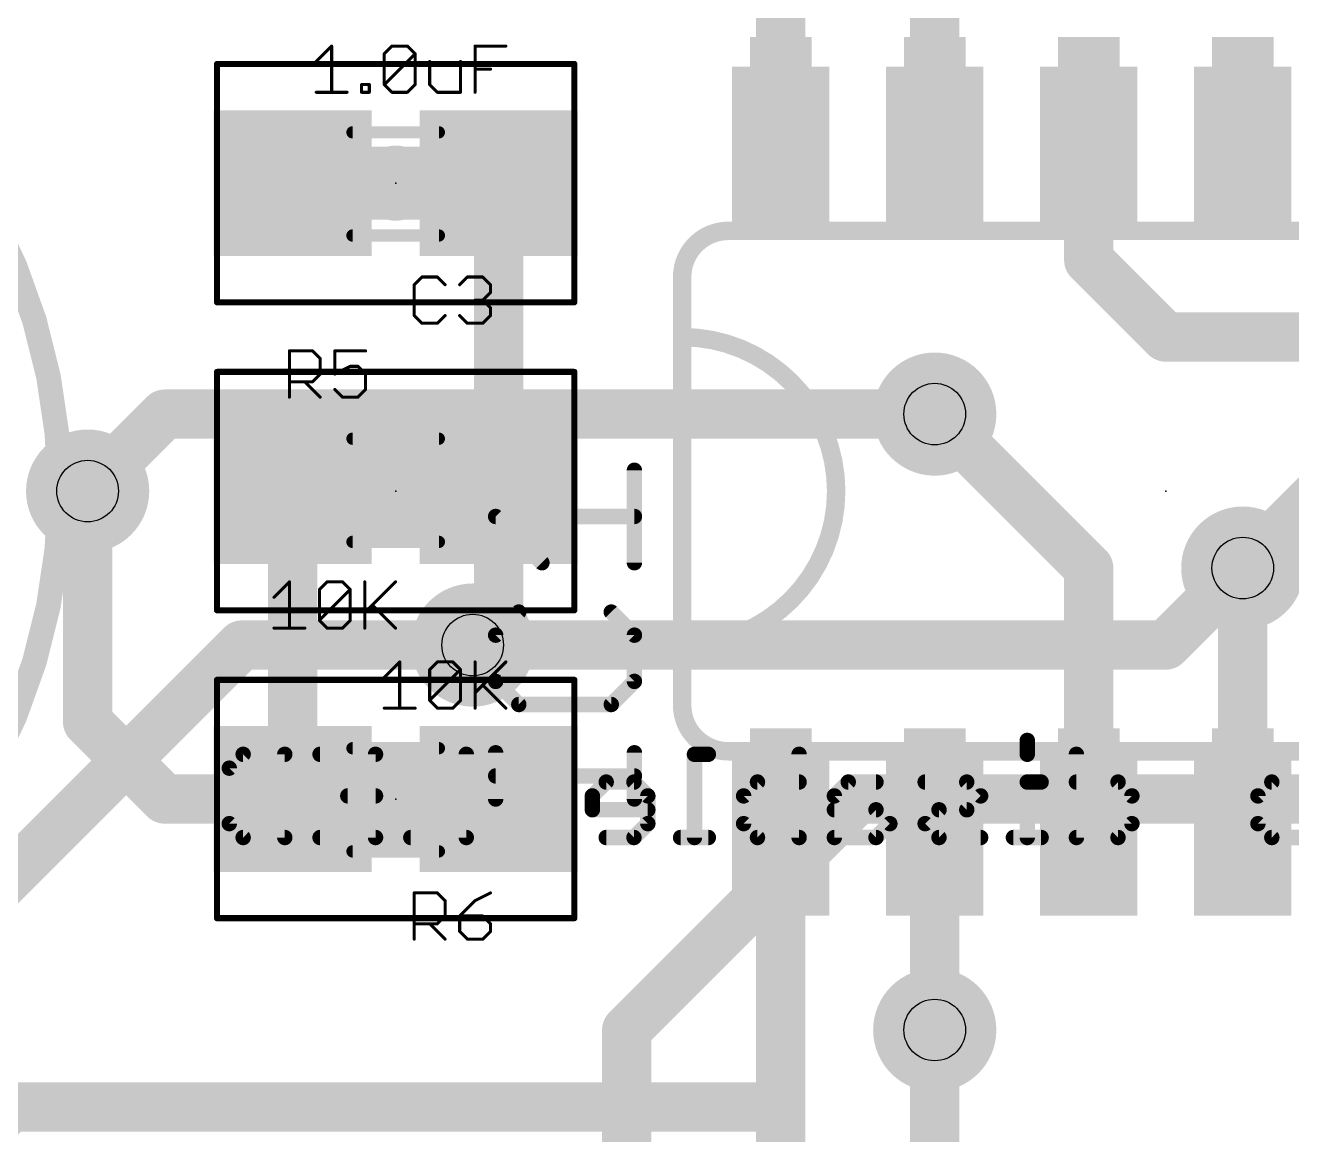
# Model space of a CAD drawing. Extents: x -19 to 88, y -11 to 23.
# Drawn here: x 9.65 to 20.09, y 6.12 to 15.27 of the extents above; entities that cross this region are included whole.
import ezdxf

# ---------------------------------------------------------------- set-up
doc = ezdxf.new("R2010")
doc.units = 0
for name, color, linetype in [('1', 12, 'CONTINUOUS'), ('16', 132, 'CONTINUOUS'), ('18', 110, 'CONTINUOUS'), ('21', 53, 'CONTINUOUS'), ('22', 53, 'CONTINUOUS'), ('23', 53, 'CONTINUOUS'), ('25', 253, 'CONTINUOUS'), ('27', 253, 'CONTINUOUS'), ('29', 253, 'CONTINUOUS'), ('31', 253, 'CONTINUOUS'), ('35', 253, 'CONTINUOUS'), ('39', 12, 'CONTINUOUS'), ('44', 253, 'CONTINUOUS'), ('51', 53, 'CONTINUOUS')]:
    doc.layers.add(name, color=color, linetype=linetype)

# ---------------------------------------------------------------- blocks, each defined once
blk = doc.blocks.new('RECT')
blk.add_solid([(-0.5, -0.5), (0.5, -0.5), (-0.5, 0.5), (0.5, 0.5)])
blk = doc.blocks.new('ROUNDV')
at = {"const_width": 0.5}
blk.add_lwpolyline([(0, -0.25, 1), (0, 0.25, 1), (0, -0.25)], format="xyb", dxfattribs=at)

msp = doc.modelspace()

# ---------------------------------------------------------------- linework, layer by layer
at = {"layer": '1', "const_width": 0.4064}
for points in [[(17.145, 14.23), (17.145, 15.875)], [(15.875, 14.23), (15.875, 15.621)], [(18.415, 14.23), (18.415, 13.335)], [(13.55, 13.97), (13.55, 11.43)], [(18.415, 13.335), (19.05, 12.7)], [(24.13, 12.7), (19.05, 12.7)], [(18.415, 10.795), (17.145, 12.065)], [(10.16, 9.525), (10.16, 11.43)], [(11.85, 8.89), (11.85, 11.43)], [(13.55, 11.43), (13.55, 10.375)], [(18.415, 8.63), (18.415, 10.795)], [(19.685, 8.63), (19.685, 10.795)], [(13.55, 10.375), (13.335, 10.16)], [(10.795, 8.89), (10.16, 9.525)], [(11.85, 8.89), (10.795, 8.89)], [(15.875, 8.63), (15.875, 6.35)], [(17.145, 8.63), (17.145, 6.985)], [(8.89, 5.715), (9.525, 6.35)], [(9.525, 6.35), (15.875, 6.35)], [(15.875, 4.66), (15.875, 6.35)]]:
    msp.add_lwpolyline(points, dxfattribs=at)
at = {"layer": '1', "const_width": 0.2032}
for points in [[(18.5166, 14.23, 1), (18.3134, 14.23)], [(15.7734, 14.23, 1), (15.9766, 14.23)], [(17.0434, 14.23, 1), (17.2466, 14.23)], [(13.6516, 13.97, 1), (13.4484, 13.97)], [(18.4868, 13.4068, 1), (18.3432, 13.2632)], [(18.3134, 13.335, 1), (18.5166, 13.335)], [(19.05, 12.8016, 1), (19.05, 12.5984)], [(18.9782, 12.6282, 1), (19.1218, 12.7718)], [(17.2168, 12.1368, 1), (17.0732, 11.9932)], [(10.2616, 11.43, 1), (10.0584, 11.43)], [(11.9516, 11.43, 1), (11.7484, 11.43)], [(13.6516, 11.43, 1), (13.4484, 11.43)], [(13.4484, 11.43, 1), (13.6516, 11.43)], [(18.5166, 10.795, 1), (18.3134, 10.795)], [(18.3432, 10.7232, 1), (18.4868, 10.8668)], [(19.7866, 10.795, 1), (19.5834, 10.795)], [(13.6218, 10.3032, 1), (13.4782, 10.4468)], [(13.4484, 10.375, 1), (13.6516, 10.375)], [(13.2632, 10.2318, 1), (13.4068, 10.0882)], [(10.2318, 9.5968, 1), (10.0882, 9.4532)], [(10.0584, 9.525, 1), (10.2616, 9.525)], [(10.795, 8.9916, 1), (10.795, 8.7884)], [(11.85, 8.7884, 1), (11.85, 8.9916)], [(10.7232, 8.8182, 1), (10.8668, 8.9618)], [(11.7484, 8.89, 1), (11.9516, 8.89)], [(15.9766, 8.63, 1), (15.7734, 8.63)], [(17.2466, 8.63, 1), (17.0434, 8.63)], [(18.3134, 8.63, 1), (18.5166, 8.63)], [(19.5834, 8.63, 1), (19.7866, 8.63)], [(17.0434, 6.985, 1), (17.2466, 6.985)], [(9.5968, 6.2782, 1), (9.4532, 6.4218)], [(15.9766, 6.35, 1), (15.7734, 6.35)], [(15.875, 6.2484, 1), (15.875, 6.4516)], [(15.7734, 6.35, 1), (15.9766, 6.35)]]:
    msp.add_lwpolyline(points, format="xyb", dxfattribs=at)
at = {"layer": '16', "const_width": 0.4064}
for points in [[(21.59, 12.7), (19.685, 10.795)], [(10.16, 11.43), (10.795, 12.065)], [(17.145, 12.065), (10.795, 12.065)], [(19.685, 10.795), (19.05, 10.16)], [(8.89, 7.62), (11.43, 10.16)], [(13.335, 10.16), (11.43, 10.16)], [(19.05, 10.16), (13.335, 10.16)], [(16.51, 8.89), (14.605, 6.985)], [(24.13, 8.89), (16.51, 8.89)], [(14.605, 6.985), (14.605, 1.905)], [(17.145, 6.985), (17.145, 4.445)]]:
    msp.add_lwpolyline(points, dxfattribs=at)
at = {"layer": '16', "const_width": 0.2032}
for points in [[(10.795, 12.1666, 1), (10.795, 11.9634)], [(10.8668, 11.9932, 1), (10.7232, 12.1368)], [(17.145, 11.9634, 1), (17.145, 12.1666)], [(10.0882, 11.5018, 1), (10.2318, 11.3582)], [(19.6132, 10.8668, 1), (19.7568, 10.7232)], [(19.7568, 10.7232, 1), (19.6132, 10.8668)], [(11.43, 10.2616, 1), (11.43, 10.0584)], [(11.5018, 10.0882, 1), (11.3582, 10.2318)], [(13.335, 10.2616, 1), (13.335, 10.0584)], [(13.335, 10.0584, 1), (13.335, 10.2616)], [(19.05, 10.0584, 1), (19.05, 10.2616)], [(18.9782, 10.2318, 1), (19.1218, 10.0882)], [(16.51, 8.9916, 1), (16.51, 8.7884)], [(16.5818, 8.8182, 1), (16.4382, 8.9618)], [(14.7066, 6.985, 1), (14.5034, 6.985)], [(14.5332, 7.0568, 1), (14.6768, 6.9132)], [(17.2466, 6.985, 1), (17.0434, 6.985)]]:
    msp.add_lwpolyline(points, format="xyb", dxfattribs=at)
at = {"layer": '21'}
for points, const_width in [([(5.08, 6.58, 1), (5.08, 16.28, 1), (5.08, 6.58)], 0.2032), ([(12.8397, 14.0005, 1), (12.5603, 14.0005)], 0.2794), ([(12.5603, 13.9395, 1), (12.8397, 13.9395)], 0.2794), ([(15.4432, 13.5763, 0.4142), (15.0622, 13.1953)], 0.1524), ([(15.4432, 13.6144, 1), (15.4432, 13.5382)], 0.0762), ([(15.4432, 13.5382, 1), (15.4432, 13.6144)], 0.0762), ([(15.1003, 13.1953, 1), (15.0241, 13.1953)], 0.0762), ([(15.0241, 13.1953, 1), (15.1003, 13.1953)], 0.0762), ([(15.1003, 12.7, 1), (15.0241, 12.7)], 0.0762), ([(15.0622, 10.16, 1), (15.0622, 12.7)], 0.1524), ([(15.0622, 12.7381, 1), (15.0622, 12.6619)], 0.0762), ([(15.0241, 12.7, 1), (15.1003, 12.7)], 0.0762), ([(15.1003, 10.16, 1), (15.0241, 10.16)], 0.0762), ([(15.0622, 10.1981, 1), (15.0622, 10.1219)], 0.0762), ([(15.0241, 10.16, 1), (15.1003, 10.16)], 0.0762), ([(15.0622, 9.6647, 0.4142), (15.4432, 9.2837)], 0.1524), ([(15.1003, 9.6647, 1), (15.0241, 9.6647)], 0.0762), ([(15.0241, 9.6647, 1), (15.1003, 9.6647)], 0.0762), ([(15.4432, 9.3218, 1), (15.4432, 9.2456)], 0.0762), ([(15.4432, 9.2456, 1), (15.4432, 9.3218)], 0.0762)]:
    msp.add_lwpolyline(points, format="xyb", dxfattribs=dict(at, const_width=const_width))
for points, const_width in [([(12.7, 13.9395), (12.7, 14.0005)], 0.5588), ([(23.9268, 13.5763), (15.4432, 13.5763)], 0.1524), ([(15.0622, 13.1953), (15.0622, 12.7)], 0.1524), ([(15.0622, 12.7), (15.0622, 10.16)], 0.1524), ([(15.0622, 10.16), (15.0622, 9.6647)], 0.1524), ([(15.4432, 9.2837), (23.9268, 9.2837)], 0.1524)]:
    msp.add_lwpolyline(points, dxfattribs=dict(at, const_width=const_width))
at = {"layer": '22', "const_width": 0.127}
for points in [[(17.908, 9.3733), (17.908, 9.2589)], [(11.328, 9.1445), (11.4424, 9.2589)], [(11.4424, 9.2589), (11.7856, 9.2589)], [(11.7856, 9.2589), (11.7856, 8.5725)], [(12.0764, 9.2589), (12.534, 9.2589)], [(12.534, 9.2589), (12.534, 8.5725)], [(13.2824, 9.2589), (13.2824, 8.5725)], [(15.2782, 9.2589), (15.1638, 9.2589)], [(15.1638, 9.2589), (15.1638, 8.5725)], [(16.0266, 9.2589), (16.0266, 8.5725)], [(18.3132, 9.2589), (18.3132, 8.5725)], [(11.328, 8.6869), (11.328, 9.1445)], [(14.436, 9.0301), (14.3216, 8.9157)], [(14.6648, 9.0301), (14.436, 9.0301)], [(14.7792, 8.9157), (14.6648, 9.0301)], [(15.569, 8.9157), (15.6834, 9.0301)], [(15.6834, 9.0301), (16.0266, 9.0301)], [(16.4318, 9.0301), (16.3174, 8.9157)], [(16.6606, 9.0301), (16.4318, 9.0301)], [(17.409, 9.0301), (17.0658, 9.0301)], [(17.5234, 8.9157), (17.409, 9.0301)], [(18.0224, 9.0301), (17.908, 9.0301)], [(17.908, 9.0301), (17.908, 8.5725)], [(18.6564, 9.0301), (18.3132, 9.0301)], [(18.7708, 8.9157), (18.6564, 9.0301)], [(19.81, 8.9157), (19.9244, 9.0301)], [(19.9244, 9.0301), (20.1532, 9.0301)], [(12.534, 8.9157), (12.3052, 8.9157)], [(14.3216, 8.9157), (14.3216, 8.8013)], [(14.7792, 8.6869), (14.7792, 8.9157)], [(15.569, 8.6869), (15.569, 8.9157)], [(16.3174, 8.9157), (16.3174, 8.5725)], [(17.409, 8.8013), (17.5234, 8.9157)], [(18.7708, 8.6869), (18.7708, 8.9157)], [(19.81, 8.6869), (19.81, 8.9157)], [(14.3216, 8.8013), (14.7792, 8.8013)], [(16.6606, 8.8013), (16.3174, 8.8013)], [(16.775, 8.6869), (16.6606, 8.8013)], [(17.0658, 8.6869), (17.1802, 8.8013)], [(17.1802, 8.8013), (17.409, 8.8013)], [(11.4424, 8.5725), (11.328, 8.6869)], [(14.6648, 8.5725), (14.7792, 8.6869)], [(15.6834, 8.5725), (15.569, 8.6869)], [(16.6606, 8.5725), (16.775, 8.6869)], [(17.1802, 8.5725), (17.0658, 8.6869)], [(18.6564, 8.5725), (18.7708, 8.6869)], [(19.9244, 8.5725), (19.81, 8.6869)], [(11.7856, 8.5725), (11.4424, 8.5725)], [(12.534, 8.5725), (12.0764, 8.5725)], [(13.2824, 8.5725), (12.8248, 8.5725)], [(14.436, 8.5725), (14.6648, 8.5725)], [(15.2782, 8.5725), (15.0494, 8.5725)], [(16.0266, 8.5725), (15.6834, 8.5725)], [(16.3174, 8.5725), (16.6606, 8.5725)], [(17.5234, 8.5725), (17.1802, 8.5725)], [(18.0224, 8.5725), (17.7936, 8.5725)], [(18.3132, 8.5725), (18.6564, 8.5725)], [(20.1532, 8.5725), (19.9244, 8.5725)]]:
    msp.add_lwpolyline(points, dxfattribs=at)
at = {"layer": '22', "const_width": 0.0635}
for points in [[(17.9397, 9.3733, 1), (17.8762, 9.3733)], [(11.4424, 9.2906, 1), (11.4424, 9.2271)], [(11.4648, 9.2364, 1), (11.4199, 9.2813)], [(11.8173, 9.2589, 1), (11.7538, 9.2589)], [(11.7856, 9.2271, 1), (11.7856, 9.2906)], [(12.0764, 9.2906, 1), (12.0764, 9.2271)], [(12.5657, 9.2589, 1), (12.5022, 9.2589)], [(12.534, 9.2271, 1), (12.534, 9.2906)], [(13.3141, 9.2589, 1), (13.2506, 9.2589)], [(15.1955, 9.2589, 1), (15.132, 9.2589)], [(15.1638, 9.2906, 1), (15.1638, 9.2271)], [(15.2782, 9.2271, 1), (15.2782, 9.2906)], [(16.0583, 9.2589, 1), (15.9948, 9.2589)], [(18.3449, 9.2589, 1), (18.2814, 9.2589)], [(11.3597, 9.1445, 1), (11.2962, 9.1445)], [(11.3055, 9.1669, 1), (11.3504, 9.122)], [(17.8762, 9.2589, 1), (17.9397, 9.2589)], [(14.436, 9.0618, 1), (14.436, 8.9983)], [(14.4585, 9.0076, 1), (14.4136, 9.0525)], [(14.6873, 9.0525, 1), (14.6424, 9.0076)], [(14.6648, 8.9983, 1), (14.6648, 9.0618)], [(15.6834, 9.0618, 1), (15.6834, 8.9983)], [(15.7058, 9.0076, 1), (15.6609, 9.0525)], [(16.0266, 8.9983, 1), (16.0266, 9.0618)], [(16.4318, 9.0618, 1), (16.4318, 8.9983)], [(16.4543, 9.0076, 1), (16.4094, 9.0525)], [(16.6606, 8.9983, 1), (16.6606, 9.0618)], [(17.0658, 9.0618, 1), (17.0658, 8.9983)], [(17.4315, 9.0525, 1), (17.3866, 9.0076)], [(17.409, 8.9983, 1), (17.409, 9.0618)], [(17.9397, 9.0301, 1), (17.8762, 9.0301)], [(17.908, 9.0618, 1), (17.908, 8.9983)], [(18.0224, 8.9983, 1), (18.0224, 9.0618)], [(18.3132, 9.0618, 1), (18.3132, 8.9983)], [(18.6788, 9.0525, 1), (18.6339, 9.0076)], [(18.6564, 8.9983, 1), (18.6564, 9.0618)], [(19.9244, 9.0618, 1), (19.9244, 8.9983)], [(19.9469, 9.0076, 1), (19.902, 9.0525)], [(12.3052, 8.9474, 1), (12.3052, 8.8839)], [(12.534, 8.8839, 1), (12.534, 8.9474)], [(14.3534, 8.9157, 1), (14.2899, 8.9157)], [(14.2992, 8.9381, 1), (14.3441, 8.8932)], [(14.811, 8.9157, 1), (14.7475, 8.9157)], [(14.7568, 8.8932, 1), (14.8017, 8.9381)], [(15.6007, 8.9157, 1), (15.5372, 8.9157)], [(15.5465, 8.9381, 1), (15.5914, 8.8932)], [(16.3492, 8.9157, 1), (16.2857, 8.9157)], [(16.295, 8.9381, 1), (16.3399, 8.8932)], [(17.5459, 8.8932, 1), (17.501, 8.9381)], [(17.501, 8.8932, 1), (17.5459, 8.9381)], [(18.8025, 8.9157, 1), (18.739, 8.9157)], [(18.7483, 8.8932, 1), (18.7932, 8.9381)], [(19.8418, 8.9157, 1), (19.7783, 8.9157)], [(19.7876, 8.9381, 1), (19.8325, 8.8932)], [(14.3216, 8.833, 1), (14.3216, 8.7695)], [(14.2899, 8.8013, 1), (14.3534, 8.8013)], [(14.7792, 8.7695, 1), (14.7792, 8.833)], [(16.3174, 8.833, 1), (16.3174, 8.7695)], [(16.6831, 8.8237, 1), (16.6382, 8.7788)], [(16.6606, 8.7695, 1), (16.6606, 8.833)], [(17.1802, 8.833, 1), (17.1802, 8.7695)], [(17.2027, 8.7788, 1), (17.1578, 8.8237)], [(17.3866, 8.8237, 1), (17.4315, 8.7788)], [(17.409, 8.7695, 1), (17.409, 8.833)], [(11.3504, 8.7093, 1), (11.3055, 8.6644)], [(11.2962, 8.6869, 1), (11.3597, 8.6869)], [(14.7475, 8.6869, 1), (14.811, 8.6869)], [(14.8017, 8.6644, 1), (14.7568, 8.7093)], [(15.5914, 8.7093, 1), (15.5465, 8.6644)], [(15.5372, 8.6869, 1), (15.6007, 8.6869)], [(16.7975, 8.6644, 1), (16.7526, 8.7093)], [(16.7526, 8.6644, 1), (16.7975, 8.7093)], [(17.0883, 8.7093, 1), (17.0434, 8.6644)], [(17.0434, 8.7093, 1), (17.0883, 8.6644)], [(18.739, 8.6869, 1), (18.8025, 8.6869)], [(18.7932, 8.6644, 1), (18.7483, 8.7093)], [(19.8325, 8.7093, 1), (19.7876, 8.6644)], [(19.7783, 8.6869, 1), (19.8418, 8.6869)], [(11.4424, 8.6043, 1), (11.4424, 8.5407)], [(11.4199, 8.55, 1), (11.4648, 8.595)], [(11.7538, 8.5725, 1), (11.8173, 8.5725)], [(11.7856, 8.5407, 1), (11.7856, 8.6043)], [(12.0764, 8.6043, 1), (12.0764, 8.5407)], [(12.5022, 8.5725, 1), (12.5657, 8.5725)], [(12.534, 8.5407, 1), (12.534, 8.6043)], [(12.8248, 8.6043, 1), (12.8248, 8.5407)], [(13.2506, 8.5725, 1), (13.3141, 8.5725)], [(13.2824, 8.5407, 1), (13.2824, 8.6043)], [(14.436, 8.6043, 1), (14.436, 8.5407)], [(14.6424, 8.595, 1), (14.6873, 8.55)], [(14.6648, 8.5407, 1), (14.6648, 8.6043)], [(15.0494, 8.6043, 1), (15.0494, 8.5407)], [(15.132, 8.5725, 1), (15.1955, 8.5725)], [(15.2782, 8.5407, 1), (15.2782, 8.6043)], [(15.6834, 8.6043, 1), (15.6834, 8.5407)], [(15.6609, 8.55, 1), (15.7058, 8.595)], [(15.9948, 8.5725, 1), (16.0583, 8.5725)], [(16.0266, 8.5407, 1), (16.0266, 8.6043)], [(16.3174, 8.6043, 1), (16.3174, 8.5407)], [(16.2857, 8.5725, 1), (16.3492, 8.5725)], [(16.6382, 8.595, 1), (16.6831, 8.55)], [(16.6606, 8.5407, 1), (16.6606, 8.6043)], [(17.1802, 8.6043, 1), (17.1802, 8.5407)], [(17.1578, 8.55, 1), (17.2027, 8.595)], [(17.5234, 8.5407, 1), (17.5234, 8.6043)], [(17.7936, 8.6043, 1), (17.7936, 8.5407)], [(17.8762, 8.5725, 1), (17.9397, 8.5725)], [(18.0224, 8.5407, 1), (18.0224, 8.6043)], [(18.3132, 8.6043, 1), (18.3132, 8.5407)], [(18.2814, 8.5725, 1), (18.3449, 8.5725)], [(18.6339, 8.595, 1), (18.6788, 8.55)], [(18.6564, 8.5407, 1), (18.6564, 8.6043)], [(19.9244, 8.6043, 1), (19.9244, 8.5407)], [(19.902, 8.55, 1), (19.9469, 8.595)]]:
    msp.add_lwpolyline(points, format="xyb", dxfattribs=at)
at = {"layer": '23'}
for p in [(12.7, 13.97), (12.7, 11.43), (19.05, 11.43), (12.7, 8.89)]:
    msp.add_point(p, dxfattribs=at)
at = {"layer": '25'}
for points, const_width in [([(12.9168, 13.1956), (12.8533, 13.1321)], 0.0254), ([(13.0439, 13.1956), (12.9168, 13.1956)], 0.0254), ([(13.1075, 13.1321), (13.0439, 13.1956)], 0.0254), ([(13.2275, 13.1321), (13.291, 13.1956)], 0.0254), ([(13.291, 13.1956), (13.4182, 13.1956)], 0.0254), ([(13.4182, 13.1956), (13.4817, 13.1321)], 0.0254), ([(12.8533, 13.1321), (12.8533, 12.8779)], 0.0254), ([(13.4817, 13.0685), (13.4182, 13.005)], 0.0254), ([(13.4817, 13.1321), (13.4817, 13.0685)], 0.0254), ([(13.4182, 13.005), (13.3546, 13.005)], 0.0254), ([(13.4182, 13.005), (13.4817, 12.9414)], 0.0254), ([(13.4817, 12.9414), (13.4817, 12.8779)], 0.0254), ([(12.8533, 12.8779), (12.9168, 12.8143)], 0.0254), ([(13.0439, 12.8143), (13.1075, 12.8779)], 0.0254), ([(13.291, 12.8143), (13.2275, 12.8779)], 0.0254), ([(13.4817, 12.8779), (13.4182, 12.8143)], 0.0254), ([(12.9168, 12.8143), (13.0439, 12.8143)], 0.0254), ([(13.4182, 12.8143), (13.291, 12.8143)], 0.0254), ([(11.8237, 12.2047), (11.8237, 12.586)], 0.0254), ([(11.8237, 12.586), (12.0144, 12.586)], 0.0254), ([(12.0144, 12.586), (12.0779, 12.5225)], 0.0254), ([(12.0779, 12.5225), (12.0779, 12.3954)], 0.0254), ([(12.4521, 12.586), (12.1979, 12.586)], 0.0254), ([(12.1979, 12.586), (12.1979, 12.3954)], 0.0254), ([(12.1979, 12.3954), (12.325, 12.4589)], 0.0254), ([(12.325, 12.4589), (12.3886, 12.4589)], 0.0254), ([(12.3886, 12.4589), (12.4521, 12.3954)], 0.0254), ([(12.0144, 12.3318), (11.8237, 12.3318)], 0.0254), ([(11.9508, 12.3318), (12.0779, 12.2047)], 0.0254), ([(12.0779, 12.3954), (12.0144, 12.3318)], 0.0254), ([(12.4521, 12.3954), (12.4521, 12.2683)], 0.0254), ([(12.2615, 12.2047), (12.1979, 12.2683)], 0.0254), ([(12.3886, 12.2047), (12.2615, 12.2047)], 0.0254), ([(12.4521, 12.2683), (12.3886, 12.2047)], 0.0254), ([(14.6685, 10.839), (14.6685, 11.6016)], 0.127), ([(13.9059, 10.839), (13.5245, 11.2203)], 0.127), ([(13.5245, 11.2203), (14.6685, 11.2203)], 0.127), ([(13.7152, 10.4322), (13.5245, 10.2416)], 0.127), ([(14.6685, 10.2416), (14.4778, 10.4322)], 0.127), ([(13.5245, 10.2416), (13.5245, 9.8603)], 0.127), ([(14.6685, 9.8603), (14.6685, 10.2416)], 0.127), ([(13.5245, 9.8603), (13.7152, 9.6696)], 0.127), ([(14.4778, 9.6696), (14.6685, 9.8603)], 0.127), ([(13.7152, 9.6696), (14.4778, 9.6696)], 0.127), ([(13.5245, 8.89), (13.5245, 9.2713)], 0.127), ([(14.6685, 8.89), (14.6685, 9.2713)], 0.127), ([(14.6685, 9.0807), (13.5245, 9.0807)], 0.127), ([(12.8533, 7.7343), (12.8533, 8.1156)], 0.0254), ([(12.8533, 8.1156), (13.0439, 8.1156)], 0.0254), ([(13.0439, 8.1156), (13.1075, 8.0521)], 0.0254), ([(13.1075, 8.0521), (13.1075, 7.925)], 0.0254), ([(13.3546, 8.0521), (13.2275, 7.925)], 0.0254), ([(13.4817, 8.1156), (13.3546, 8.0521)], 0.0254), ([(13.1075, 7.925), (13.0439, 7.8614)], 0.0254), ([(13.2275, 7.925), (13.2275, 7.7979)], 0.0254), ([(13.4182, 7.925), (13.2275, 7.925)], 0.0254), ([(13.4817, 7.8614), (13.4182, 7.925)], 0.0254), ([(13.0439, 7.8614), (12.8533, 7.8614)], 0.0254), ([(12.9804, 7.8614), (13.1075, 7.7343)], 0.0254), ([(13.4817, 7.7979), (13.4817, 7.8614)], 0.0254), ([(13.2275, 7.7979), (13.291, 7.7343)], 0.0254), ([(13.291, 7.7343), (13.4182, 7.7343)], 0.0254), ([(13.4182, 7.7343), (13.4817, 7.7979)], 0.0254)]:
    msp.add_lwpolyline(points, dxfattribs=dict(at, const_width=const_width))
for points, const_width in [([(12.9168, 13.202, 1), (12.9168, 13.1893)], 0.0127), ([(12.9213, 13.1911, 1), (12.9123, 13.2001)], 0.0127), ([(13.0484, 13.2001, 1), (13.0395, 13.1911)], 0.0127), ([(13.0439, 13.1893, 1), (13.0439, 13.202)], 0.0127), ([(13.291, 13.202, 1), (13.291, 13.1893)], 0.0127), ([(13.2955, 13.1911, 1), (13.2866, 13.2001)], 0.0127), ([(13.4226, 13.2001, 1), (13.4137, 13.1911)], 0.0127), ([(13.4182, 13.1893, 1), (13.4182, 13.202)], 0.0127), ([(12.8596, 13.1321, 1), (12.8469, 13.1321)], 0.0127), ([(12.8488, 13.1366, 1), (12.8578, 13.1276)], 0.0127), ([(13.103, 13.1276, 1), (13.112, 13.1366)], 0.0127), ([(13.223, 13.1366, 1), (13.232, 13.1276)], 0.0127), ([(13.4881, 13.1321, 1), (13.4754, 13.1321)], 0.0127), ([(13.4754, 13.0685, 1), (13.4881, 13.0685)], 0.0127), ([(13.4772, 13.1276, 1), (13.4862, 13.1366)], 0.0127), ([(13.4862, 13.064, 1), (13.4772, 13.073)], 0.0127), ([(13.3546, 13.0113, 1), (13.3546, 12.9986)], 0.0127), ([(13.4226, 13.0095, 1), (13.4137, 13.0005)], 0.0127), ([(13.4137, 13.0095, 1), (13.4226, 13.0005)], 0.0127), ([(13.4182, 12.9986, 1), (13.4182, 13.0113)], 0.0127), ([(13.4881, 12.9414, 1), (13.4754, 12.9414)], 0.0127), ([(13.4772, 12.9369, 1), (13.4862, 12.9459)], 0.0127), ([(12.8469, 12.8779, 1), (12.8596, 12.8779)], 0.0127), ([(12.8578, 12.8823, 1), (12.8488, 12.8734)], 0.0127), ([(13.112, 12.8734, 1), (13.103, 12.8823)], 0.0127), ([(13.232, 12.8823, 1), (13.223, 12.8734)], 0.0127), ([(13.4754, 12.8779, 1), (13.4881, 12.8779)], 0.0127), ([(13.4862, 12.8734, 1), (13.4772, 12.8823)], 0.0127), ([(12.9168, 12.8207, 1), (12.9168, 12.808)], 0.0127), ([(12.9123, 12.8098, 1), (12.9213, 12.8188)], 0.0127), ([(13.0395, 12.8188, 1), (13.0484, 12.8098)], 0.0127), ([(13.0439, 12.808, 1), (13.0439, 12.8207)], 0.0127), ([(13.291, 12.8207, 1), (13.291, 12.808)], 0.0127), ([(13.2866, 12.8098, 1), (13.2955, 12.8188)], 0.0127), ([(13.4137, 12.8188, 1), (13.4226, 12.8098)], 0.0127), ([(13.4182, 12.808, 1), (13.4182, 12.8207)], 0.0127), ([(11.83, 12.586, 1), (11.8174, 12.586)], 0.0127), ([(11.8237, 12.5924, 1), (11.8237, 12.5797)], 0.0127), ([(12.0189, 12.5905, 1), (12.0099, 12.5815)], 0.0127), ([(12.0144, 12.5797, 1), (12.0144, 12.5924)], 0.0127), ([(12.0843, 12.5225, 1), (12.0716, 12.5225)], 0.0127), ([(12.0734, 12.518, 1), (12.0824, 12.527)], 0.0127), ([(12.1979, 12.5924, 1), (12.1979, 12.5797)], 0.0127), ([(12.2043, 12.586, 1), (12.1916, 12.586)], 0.0127), ([(12.4521, 12.5797, 1), (12.4521, 12.5924)], 0.0127), ([(12.325, 12.4653, 1), (12.325, 12.4526)], 0.0127), ([(12.3279, 12.4532, 1), (12.3222, 12.4646)], 0.0127), ([(12.3931, 12.4634, 1), (12.3841, 12.4544)], 0.0127), ([(12.3886, 12.4526, 1), (12.3886, 12.4653)], 0.0127), ([(11.8237, 12.3382, 1), (11.8237, 12.3255)], 0.0127), ([(11.9553, 12.3363, 1), (11.9463, 12.3273)], 0.0127), ([(12.0099, 12.3363, 1), (12.0189, 12.3273)], 0.0127), ([(12.0144, 12.3255, 1), (12.0144, 12.3382)], 0.0127), ([(12.0716, 12.3954, 1), (12.0843, 12.3954)], 0.0127), ([(12.0824, 12.3909, 1), (12.0734, 12.3999)], 0.0127), ([(12.1951, 12.401, 1), (12.2007, 12.3897)], 0.0127), ([(12.1916, 12.3954, 1), (12.2043, 12.3954)], 0.0127), ([(12.4585, 12.3954, 1), (12.4458, 12.3954)], 0.0127), ([(12.4476, 12.3909, 1), (12.4566, 12.3999)], 0.0127), ([(12.2024, 12.2727, 1), (12.1934, 12.2638)], 0.0127), ([(12.2615, 12.2111, 1), (12.2615, 12.1984)], 0.0127), ([(12.3886, 12.1984, 1), (12.3886, 12.2111)], 0.0127), ([(12.4458, 12.2683, 1), (12.4585, 12.2683)], 0.0127), ([(12.4566, 12.2638, 1), (12.4476, 12.2727)], 0.0127), ([(11.8174, 12.2047, 1), (11.83, 12.2047)], 0.0127), ([(12.0734, 12.2002, 1), (12.0824, 12.2092)], 0.0127), ([(12.257, 12.2002, 1), (12.2659, 12.2092)], 0.0127), ([(12.3841, 12.2092, 1), (12.3931, 12.2002)], 0.0127), ([(14.7003, 11.6016, 1), (14.6367, 11.6016)], 0.0635), ([(13.5245, 11.2521, 1), (13.5245, 11.1886)], 0.0635), ([(13.547, 11.2428, 1), (13.5021, 11.1979)], 0.0635), ([(14.6685, 11.1886, 1), (14.6685, 11.2521)], 0.0635), ([(13.8834, 10.8165, 1), (13.9283, 10.8614)], 0.0635), ([(14.6367, 10.839, 1), (14.7003, 10.839)], 0.0635), ([(13.7376, 10.4098, 1), (13.6927, 10.4547)], 0.0635), ([(14.5003, 10.4547, 1), (14.4554, 10.4098)], 0.0635), ([(13.5563, 10.2416, 1), (13.4928, 10.2416)], 0.0635), ([(13.5021, 10.264, 1), (13.547, 10.2191)], 0.0635), ([(14.7003, 10.2416, 1), (14.6367, 10.2416)], 0.0635), ([(14.646, 10.2191, 1), (14.691, 10.264)], 0.0635), ([(13.547, 9.8827, 1), (13.5021, 9.8378)], 0.0635), ([(14.691, 9.8378, 1), (14.646, 9.8827)], 0.0635), ([(13.4928, 9.8603, 1), (13.5563, 9.8603)], 0.0635), ([(14.6367, 9.8603, 1), (14.7003, 9.8603)], 0.0635), ([(13.7152, 9.7013, 1), (13.7152, 9.6378)], 0.0635), ([(13.6927, 9.6471, 1), (13.7376, 9.692)], 0.0635), ([(14.4554, 9.692, 1), (14.5003, 9.6471)], 0.0635), ([(14.4778, 9.6378, 1), (14.4778, 9.7013)], 0.0635), ([(13.5563, 9.2713, 1), (13.4928, 9.2713)], 0.0635), ([(14.7003, 9.2713, 1), (14.6367, 9.2713)], 0.0635), ([(13.5245, 9.1124, 1), (13.5245, 9.0489)], 0.0635), ([(14.6685, 9.0489, 1), (14.6685, 9.1124)], 0.0635), ([(13.4928, 8.89, 1), (13.5563, 8.89)], 0.0635), ([(14.6367, 8.89, 1), (14.7003, 8.89)], 0.0635), ([(12.8596, 8.1156, 1), (12.8469, 8.1156)], 0.0127), ([(12.8533, 8.122, 1), (12.8533, 8.1093)], 0.0127), ([(13.0484, 8.1201, 1), (13.0395, 8.1111)], 0.0127), ([(13.0439, 8.1093, 1), (13.0439, 8.122)], 0.0127), ([(13.1138, 8.0521, 1), (13.1012, 8.0521)], 0.0127), ([(13.103, 8.0476, 1), (13.112, 8.0566)], 0.0127), ([(13.3518, 8.0577, 1), (13.3574, 8.0464)], 0.0127), ([(13.3591, 8.0476, 1), (13.3501, 8.0566)], 0.0127), ([(13.4845, 8.1099, 1), (13.4789, 8.1213)], 0.0127), ([(13.112, 7.9205, 1), (13.103, 7.9295)], 0.0127), ([(13.2338, 7.925, 1), (13.2211, 7.925)], 0.0127), ([(13.2275, 7.9313, 1), (13.2275, 7.9186)], 0.0127), ([(13.4226, 7.9295, 1), (13.4137, 7.9205)], 0.0127), ([(13.4182, 7.9186, 1), (13.4182, 7.9313)], 0.0127), ([(12.8533, 7.8678, 1), (12.8533, 7.8551)], 0.0127), ([(12.9849, 7.8659, 1), (12.9759, 7.8569)], 0.0127), ([(13.0395, 7.8659, 1), (13.0484, 7.8569)], 0.0127), ([(13.0439, 7.8551, 1), (13.0439, 7.8678)], 0.0127), ([(13.1012, 7.925, 1), (13.1138, 7.925)], 0.0127), ([(13.223, 7.9295, 1), (13.232, 7.9205)], 0.0127), ([(13.4881, 7.8614, 1), (13.4754, 7.8614)], 0.0127), ([(13.4772, 7.8569, 1), (13.4862, 7.8659)], 0.0127), ([(12.8469, 7.7343, 1), (12.8596, 7.7343)], 0.0127), ([(13.103, 7.7298, 1), (13.112, 7.7388)], 0.0127), ([(13.232, 7.8023, 1), (13.223, 7.7934)], 0.0127), ([(13.2211, 7.7979, 1), (13.2338, 7.7979)], 0.0127), ([(13.291, 7.7407, 1), (13.291, 7.7279)], 0.0127), ([(13.2866, 7.7298, 1), (13.2955, 7.7388)], 0.0127), ([(13.4137, 7.7388, 1), (13.4226, 7.7298)], 0.0127), ([(13.4182, 7.7279, 1), (13.4182, 7.7407)], 0.0127), ([(13.4754, 7.7979, 1), (13.4881, 7.7979)], 0.0127), ([(13.4862, 7.7934, 1), (13.4772, 7.8023)], 0.0127)]:
    msp.add_lwpolyline(points, format="xyb", dxfattribs=dict(at, const_width=const_width))
at = {"layer": '27', "const_width": 0.0254}
for points in [[(12.0448, 14.9735), (12.1719, 15.1006)], [(12.1719, 15.1006), (12.1719, 14.7193)], [(12.6061, 15.0371), (12.6696, 15.1006)], [(12.6061, 14.7829), (12.6061, 15.0371)], [(12.6061, 14.7829), (12.8603, 15.0371)], [(12.6696, 15.1006), (12.7967, 15.1006)], [(12.7967, 15.1006), (12.8603, 15.0371)], [(12.8603, 15.0371), (12.8603, 14.7829)], [(13.3545, 14.7193), (13.3545, 15.1006)], [(13.3545, 15.1006), (13.6087, 15.1006)], [(12.9803, 14.9735), (12.9803, 14.7829)], [(13.2345, 14.7193), (13.2345, 14.9735)], [(13.3545, 14.91), (13.4816, 14.91)], [(12.0448, 14.7193), (12.299, 14.7193)], [(12.419, 14.7193), (12.419, 14.7829)], [(12.419, 14.7829), (12.4825, 14.7829)], [(12.4825, 14.7193), (12.419, 14.7193)], [(12.4825, 14.7829), (12.4825, 14.7193)], [(12.6696, 14.7193), (12.6061, 14.7829)], [(12.7967, 14.7193), (12.6696, 14.7193)], [(12.8603, 14.7829), (12.7967, 14.7193)], [(12.9803, 14.7829), (13.0438, 14.7193)], [(13.0438, 14.7193), (13.2345, 14.7193)], [(11.6967, 10.5539), (11.8238, 10.681)], [(11.8238, 10.681), (11.8238, 10.2997)], [(12.0709, 10.6175), (12.1345, 10.681)], [(12.1345, 10.681), (12.2616, 10.681)], [(12.2616, 10.681), (12.3251, 10.6175)], [(12.4451, 10.681), (12.4451, 10.2997)], [(12.4451, 10.4268), (12.6993, 10.681)], [(12.0709, 10.3633), (12.0709, 10.6175)], [(12.0709, 10.3633), (12.3251, 10.6175)], [(12.3251, 10.6175), (12.3251, 10.3633)], [(12.5087, 10.4904), (12.6993, 10.2997)], [(12.1345, 10.2997), (12.0709, 10.3633)], [(12.3251, 10.3633), (12.2616, 10.2997)], [(11.6967, 10.2997), (11.9509, 10.2997)], [(12.2616, 10.2997), (12.1345, 10.2997)], [(12.6061, 9.8935), (12.7332, 10.0206)], [(12.7332, 10.0206), (12.7332, 9.6393)], [(12.9803, 9.9571), (13.0438, 10.0206)], [(13.0438, 10.0206), (13.1709, 10.0206)], [(13.1709, 10.0206), (13.2345, 9.9571)], [(13.3545, 10.0206), (13.3545, 9.6393)], [(13.3545, 9.7664), (13.6087, 10.0206)], [(12.9803, 9.7029), (12.9803, 9.9571)], [(12.9803, 9.7029), (13.2345, 9.9571)], [(13.2345, 9.9571), (13.2345, 9.7029)], [(13.418, 9.83), (13.6087, 9.6393)], [(13.0438, 9.6393), (12.9803, 9.7029)], [(13.2345, 9.7029), (13.1709, 9.6393)], [(12.6061, 9.6393), (12.8603, 9.6393)], [(13.1709, 9.6393), (13.0438, 9.6393)]]:
    msp.add_lwpolyline(points, dxfattribs=at)
at = {"layer": '27', "const_width": 0.0127}
for points in [[(12.1782, 15.1006, 1), (12.1655, 15.1006)], [(12.1764, 15.0961, 1), (12.1674, 15.1051)], [(12.6124, 15.0371, 1), (12.5997, 15.0371)], [(12.6016, 15.0416, 1), (12.6106, 15.0326)], [(12.6696, 15.107, 1), (12.6696, 15.0943)], [(12.6741, 15.0961, 1), (12.6651, 15.1051)], [(12.8012, 15.1051, 1), (12.7922, 15.0961)], [(12.7967, 15.0943, 1), (12.7967, 15.107)], [(12.8666, 15.0371, 1), (12.8539, 15.0371)], [(12.8648, 15.0326, 1), (12.8558, 15.0416)], [(12.8558, 15.0326, 1), (12.8648, 15.0416)], [(13.3608, 15.1006, 1), (13.3481, 15.1006)], [(13.3545, 15.107, 1), (13.3545, 15.0943)], [(13.6087, 15.0943, 1), (13.6087, 15.107)], [(12.0403, 14.978, 1), (12.0493, 14.969)], [(12.9866, 14.9735, 1), (12.9739, 14.9735)], [(13.2408, 14.9735, 1), (13.2281, 14.9735)], [(13.3545, 14.9163, 1), (13.3545, 14.9036)], [(13.4816, 14.9036, 1), (13.4816, 14.9163)], [(12.0448, 14.7256, 1), (12.0448, 14.713)], [(12.1655, 14.7193, 1), (12.1782, 14.7193)], [(12.299, 14.713, 1), (12.299, 14.7256)], [(12.4253, 14.7829, 1), (12.4126, 14.7829)], [(12.4126, 14.7193, 1), (12.4253, 14.7193)], [(12.419, 14.7892, 1), (12.419, 14.7765)], [(12.419, 14.7256, 1), (12.419, 14.713)], [(12.4889, 14.7829, 1), (12.4762, 14.7829)], [(12.4762, 14.7193, 1), (12.4889, 14.7193)], [(12.4825, 14.7765, 1), (12.4825, 14.7892)], [(12.4825, 14.713, 1), (12.4825, 14.7256)], [(12.6106, 14.7873, 1), (12.6016, 14.7784)], [(12.6016, 14.7873, 1), (12.6106, 14.7784)], [(12.5997, 14.7829, 1), (12.6124, 14.7829)], [(12.6696, 14.7256, 1), (12.6696, 14.713)], [(12.6651, 14.7148, 1), (12.6741, 14.7238)], [(12.7922, 14.7238, 1), (12.8012, 14.7148)], [(12.7967, 14.713, 1), (12.7967, 14.7256)], [(12.8539, 14.7829, 1), (12.8666, 14.7829)], [(12.8648, 14.7784, 1), (12.8558, 14.7873)], [(12.9848, 14.7873, 1), (12.9758, 14.7784)], [(12.9739, 14.7829, 1), (12.9866, 14.7829)], [(13.0438, 14.7256, 1), (13.0438, 14.713)], [(13.0393, 14.7148, 1), (13.0483, 14.7238)], [(13.2281, 14.7193, 1), (13.2408, 14.7193)], [(13.2345, 14.713, 1), (13.2345, 14.7256)], [(13.3481, 14.7193, 1), (13.3608, 14.7193)], [(11.8302, 10.681, 1), (11.8175, 10.681)], [(11.8283, 10.6765, 1), (11.8193, 10.6855)], [(12.1345, 10.6874, 1), (12.1345, 10.6747)], [(12.1389, 10.6765, 1), (12.13, 10.6855)], [(12.2661, 10.6855, 1), (12.2571, 10.6765)], [(12.2616, 10.6747, 1), (12.2616, 10.6874)], [(12.4515, 10.681, 1), (12.4388, 10.681)], [(12.7038, 10.6765, 1), (12.6948, 10.6855)], [(11.6922, 10.5584, 1), (11.7012, 10.5494)], [(12.0664, 10.622, 1), (12.0754, 10.613)], [(12.0773, 10.6175, 1), (12.0646, 10.6175)], [(12.3315, 10.6175, 1), (12.3188, 10.6175)], [(12.3296, 10.613, 1), (12.3206, 10.622)], [(12.3206, 10.613, 1), (12.3296, 10.622)], [(12.5132, 10.4949, 1), (12.5042, 10.4859)], [(12.0754, 10.3677, 1), (12.0664, 10.3588)], [(12.0664, 10.3677, 1), (12.0754, 10.3588)], [(12.0646, 10.3633, 1), (12.0773, 10.3633)], [(12.3188, 10.3633, 1), (12.3315, 10.3633)], [(12.3296, 10.3588, 1), (12.3206, 10.3677)], [(12.4406, 10.4313, 1), (12.4496, 10.4223)], [(11.6967, 10.306, 1), (11.6967, 10.2934)], [(11.8175, 10.2997, 1), (11.8302, 10.2997)], [(11.9509, 10.2934, 1), (11.9509, 10.306)], [(12.1345, 10.306, 1), (12.1345, 10.2934)], [(12.13, 10.2952, 1), (12.1389, 10.3042)], [(12.2571, 10.3042, 1), (12.2661, 10.2952)], [(12.2616, 10.2934, 1), (12.2616, 10.306)], [(12.4388, 10.2997, 1), (12.4515, 10.2997)], [(12.6948, 10.2952, 1), (12.7038, 10.3042)], [(12.7395, 10.0206, 1), (12.7268, 10.0206)], [(12.7377, 10.0161, 1), (12.7287, 10.0251)], [(13.0438, 10.027, 1), (13.0438, 10.0143)], [(13.0483, 10.0161, 1), (13.0393, 10.0251)], [(13.1754, 10.0251, 1), (13.1665, 10.0161)], [(13.1709, 10.0143, 1), (13.1709, 10.027)], [(13.3608, 10.0206, 1), (13.3481, 10.0206)], [(13.6132, 10.0161, 1), (13.6042, 10.0251)], [(12.9866, 9.9571, 1), (12.9739, 9.9571)], [(12.9758, 9.9616, 1), (12.9848, 9.9526)], [(13.2409, 9.9571, 1), (13.2282, 9.9571)], [(13.239, 9.9526, 1), (13.23, 9.9616)], [(13.23, 9.9526, 1), (13.239, 9.9616)], [(12.6016, 9.898, 1), (12.6106, 9.889)], [(13.4225, 9.8345, 1), (13.4136, 9.8255)], [(12.9848, 9.7073, 1), (12.9758, 9.6984)], [(12.9758, 9.7073, 1), (12.9848, 9.6984)], [(13.239, 9.6984, 1), (13.23, 9.7073)], [(13.35, 9.7709, 1), (13.359, 9.7619)], [(12.6061, 9.6456, 1), (12.6061, 9.633)], [(12.7268, 9.6393, 1), (12.7395, 9.6393)], [(12.8603, 9.633, 1), (12.8603, 9.6456)], [(12.9739, 9.7029, 1), (12.9866, 9.7029)], [(13.0438, 9.6456, 1), (13.0438, 9.633)], [(13.0393, 9.6348, 1), (13.0483, 9.6438)], [(13.1665, 9.6438, 1), (13.1754, 9.6348)], [(13.1709, 9.633, 1), (13.1709, 9.6456)], [(13.2282, 9.7029, 1), (13.2409, 9.7029)], [(13.3481, 9.6393, 1), (13.3608, 9.6393)], [(13.6042, 9.6348, 1), (13.6132, 9.6438)]]:
    msp.add_lwpolyline(points, format="xyb", dxfattribs=at)
at = {"layer": '39', "const_width": 0.0508}
for points in [[(11.227, 12.987), (11.227, 14.953)], [(11.227, 14.953), (14.173, 14.953)], [(14.173, 14.953), (14.173, 12.987)], [(14.173, 12.987), (11.227, 12.987)], [(11.227, 12.413), (14.173, 12.413)], [(11.227, 10.447), (11.227, 12.413)], [(14.173, 12.413), (14.173, 10.447)], [(14.173, 10.447), (11.227, 10.447)], [(11.227, 7.907), (11.227, 9.873)], [(11.227, 9.873), (14.173, 9.873)], [(14.173, 9.873), (14.173, 7.907)], [(14.173, 7.907), (11.227, 7.907)]]:
    msp.add_lwpolyline(points, dxfattribs=at)
at = {"layer": '39', "const_width": 0.0254}
for points in [[(11.2397, 14.953, 1), (11.2143, 14.953)], [(11.227, 14.9657, 1), (11.227, 14.9403)], [(14.1857, 14.953, 1), (14.1603, 14.953)], [(14.173, 14.9403, 1), (14.173, 14.9657)], [(11.227, 12.9997, 1), (11.227, 12.9743)], [(11.2143, 12.987, 1), (11.2397, 12.987)], [(14.1603, 12.987, 1), (14.1857, 12.987)], [(14.173, 12.9743, 1), (14.173, 12.9997)], [(11.227, 12.4257, 1), (11.227, 12.4003)], [(11.2397, 12.413, 1), (11.2143, 12.413)], [(14.1857, 12.413, 1), (14.1603, 12.413)], [(14.173, 12.4003, 1), (14.173, 12.4257)], [(11.227, 10.4597, 1), (11.227, 10.4343)], [(11.2143, 10.447, 1), (11.2397, 10.447)], [(14.1603, 10.447, 1), (14.1857, 10.447)], [(14.173, 10.4343, 1), (14.173, 10.4597)], [(11.2397, 9.873, 1), (11.2143, 9.873)], [(11.227, 9.8857, 1), (11.227, 9.8603)], [(14.1857, 9.873, 1), (14.1603, 9.873)], [(14.173, 9.8603, 1), (14.173, 9.8857)], [(11.227, 7.9197, 1), (11.227, 7.8943)], [(11.2143, 7.907, 1), (11.2397, 7.907)], [(14.1603, 7.907, 1), (14.1857, 7.907)], [(14.173, 7.8943, 1), (14.173, 7.9197)]]:
    msp.add_lwpolyline(points, format="xyb", dxfattribs=at)
at = {"layer": '44'}
for centre in [(17.145, 12.065), (10.16, 11.43), (19.685, 10.795), (13.335, 10.16), (17.145, 6.985)]:
    msp.add_circle(centre, 0.254, dxfattribs=at)
at = {"layer": '51', "const_width": 0.1016}
for points in [[(13.056, 14.389), (12.344, 14.389)], [(13.056, 13.538), (12.344, 13.538)], [(12.344, 11.862), (13.056, 11.862)], [(12.344, 11.011), (13.056, 11.011)], [(13.056, 9.309), (12.344, 9.309)], [(13.056, 8.458), (12.344, 8.458)]]:
    msp.add_lwpolyline(points, dxfattribs=at)
at = {"layer": '51', "const_width": 0.0508}
for points in [[(12.344, 14.4144, 1), (12.344, 14.3636)], [(13.056, 14.3636, 1), (13.056, 14.4144)], [(12.344, 13.5634, 1), (12.344, 13.5126)], [(13.056, 13.5126, 1), (13.056, 13.5634)], [(12.344, 11.8874, 1), (12.344, 11.8366)], [(13.056, 11.8366, 1), (13.056, 11.8874)], [(12.344, 11.0364, 1), (12.344, 10.9856)], [(13.056, 10.9856, 1), (13.056, 11.0364)], [(12.344, 9.3344, 1), (12.344, 9.2836)], [(13.056, 9.2836, 1), (13.056, 9.3344)], [(12.344, 8.4834, 1), (12.344, 8.4326)], [(13.056, 8.4326, 1), (13.056, 8.4834)]]:
    msp.add_lwpolyline(points, format="xyb", dxfattribs=at)

# ---------------------------------------------------------------- block references
at = {"layer": '1', "xscale": 0.6, "yscale": 1.2}
for p in [(15.875, 14.23), (17.145, 14.23), (18.415, 14.23), (19.685, 14.23), (15.875, 8.63), (17.145, 8.63), (18.415, 8.63), (19.685, 8.63)]:
    msp.add_blockref('RECT', p, dxfattribs=at)
at = {"layer": '1', "xscale": 1.1, "rotation": 180}
for p in [(11.85, 13.97), (13.55, 13.97), (11.85, 8.89), (13.55, 8.89)]:
    msp.add_blockref('RECT', p, dxfattribs=at)
at = {"layer": '1', "xscale": 1.1}
for p in [(11.85, 11.43), (13.55, 11.43)]:
    msp.add_blockref('RECT', p, dxfattribs=at)
at = {"layer": '18', "xscale": 1.016, "yscale": 1.016}
for p in [(17.145, 12.065), (17.145, 12.065), (10.16, 11.43), (10.16, 11.43), (19.685, 10.795), (19.685, 10.795), (13.335, 10.16), (13.335, 10.16), (17.145, 6.985), (17.145, 6.985)]:
    msp.add_blockref('ROUNDV', p, dxfattribs=at)
at = {"layer": '21'}
for p, xscale, yscale in [((15.875, 13.6398), 0.508, 0.127), ((15.875, 13.6398), 0.508, 0.127), ((17.145, 13.6398), 0.508, 0.127), ((18.415, 13.6398), 0.508, 0.127), ((19.685, 13.6398), 0.508, 0.127), ((12.7, 11.43), 0.4572, 0.762), ((15.875, 9.2202), 0.508, 0.127), ((15.875, 9.2202), 0.508, 0.127), ((17.145, 9.2202), 0.508, 0.127), ((18.415, 9.2202), 0.508, 0.127), ((19.685, 9.2202), 0.508, 0.127)]:
    msp.add_blockref('RECT', p, dxfattribs=dict(at, xscale=xscale, yscale=yscale))
at = {"layer": '21', "xscale": 0.4572, "yscale": 0.762, "rotation": 180}
msp.add_blockref('RECT', (12.7, 8.89), dxfattribs=at)
at = {"layer": '29'}
for p, xscale, yscale in [((15.875, 14.23), 0.8032, 1.4032), ((17.145, 14.23), 0.8032, 1.4032), ((18.415, 14.23), 0.8032, 1.4032), ((19.685, 14.23), 0.8032, 1.4032), ((11.85, 11.43), 1.3032, 1.2032), ((13.55, 11.43), 1.3032, 1.2032), ((15.875, 8.63), 0.8032, 1.4032), ((17.145, 8.63), 0.8032, 1.4032), ((18.415, 8.63), 0.8032, 1.4032), ((19.685, 8.63), 0.8032, 1.4032)]:
    msp.add_blockref('RECT', p, dxfattribs=dict(at, xscale=xscale, yscale=yscale))
at = {"layer": '29', "xscale": 1.3032, "yscale": 1.2032, "rotation": 180}
for p in [(11.85, 13.97), (13.55, 13.97), (11.85, 8.89), (13.55, 8.89)]:
    msp.add_blockref('RECT', p, dxfattribs=at)
at = {"layer": '31', "xscale": 0.6, "yscale": 1.2}
for p in [(15.875, 14.23), (17.145, 14.23), (18.415, 14.23), (19.685, 14.23), (15.875, 8.63), (17.145, 8.63), (18.415, 8.63), (19.685, 8.63)]:
    msp.add_blockref('RECT', p, dxfattribs=at)
at = {"layer": '31', "xscale": 1.1, "rotation": 180}
for p in [(11.85, 13.97), (13.55, 13.97), (11.85, 8.89), (13.55, 8.89)]:
    msp.add_blockref('RECT', p, dxfattribs=at)
at = {"layer": '31', "xscale": 1.1}
for p in [(11.85, 11.43), (13.55, 11.43)]:
    msp.add_blockref('RECT', p, dxfattribs=at)
at = {"layer": '35', "xscale": 0.3998, "yscale": 0.6, "rotation": 180}
for p in [(12.7, 13.97), (12.7, 8.89)]:
    msp.add_blockref('RECT', p, dxfattribs=at)
at = {"layer": '35', "xscale": 0.3998, "yscale": 0.6}
msp.add_blockref('RECT', (12.7, 11.43), dxfattribs=at)
at = {"layer": '51'}
for p, xscale, yscale in [((15.875, 14.4399), 0.508, 1.4732), ((17.145, 14.4399), 0.508, 1.4732), ((18.415, 14.4399), 0.508, 1.4732), ((19.685, 14.4399), 0.508, 1.4732), ((12.1119, 11.4351), 0.5001, 0.95), ((13.2803, 11.4351), 0.5001, 0.95), ((15.875, 8.7376), 0.508, 1.4732), ((17.145, 8.7376), 0.508, 1.4732), ((18.415, 8.7376), 0.508, 1.4732), ((19.685, 8.7376), 0.508, 1.4732)]:
    msp.add_blockref('RECT', p, dxfattribs=dict(at, xscale=xscale, yscale=yscale))
at = {"layer": '51', "xscale": 0.5001, "yscale": 0.95, "rotation": 180}
for p in [(12.1197, 13.9649), (13.2881, 13.9649), (12.1197, 8.8849), (13.2881, 8.8849)]:
    msp.add_blockref('RECT', p, dxfattribs=at)

doc.saveas('drawing.dxf')
